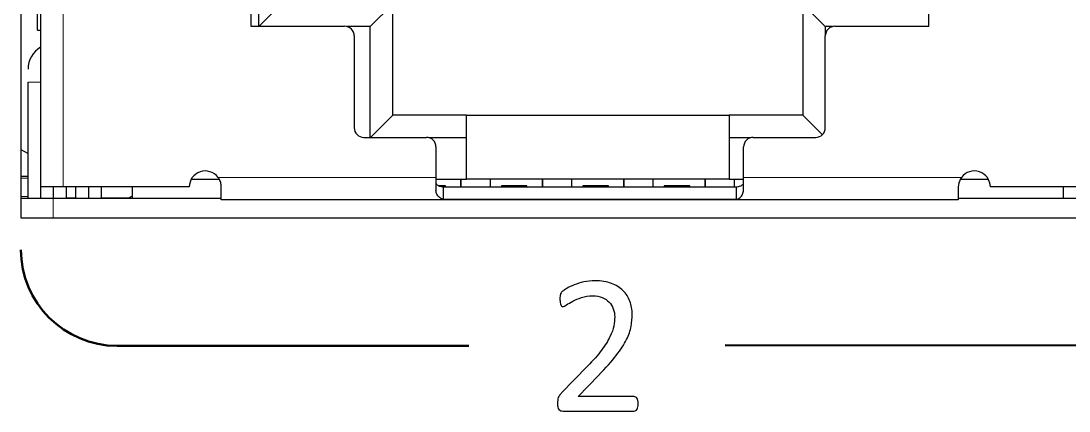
# Model space of a CAD drawing. Extents: x -260425 to 1294666, y -169889 to -2349.
# Drawn here: x 1000422 to 1000585.6, y -26643.7 to -26582.8 of the extents above; entities that cross this region are included whole.
import ezdxf

# ---------------------------------------------------------------- set-up
doc = ezdxf.new("R2010")
doc.units = 0
doc.header["$LTSCALE"] = 100
doc.layers.add('case', color=7, linetype='Continuous')
doc.layers.add('marking', color=7, linetype='Continuous')

# ---------------------------------------------------------------- blocks, each defined once
blk = doc.blocks.new('АТС')
at = {"layer": 'case', "lineweight": 25}
for points in [[(1965, -88.46), (1965, -88.46), (1965, -145.01), (1965, -145.01)], [(1967.6, -115.71), (1967.6, -115.71), (1967.6, -88.46), (1967.6, -88.46)], [(2000.85, -93.51), (2000.85, -93.51), (2000.85, -115.11), (2000.85, -115.11)], [(2002.1, -115.11), (2002.1, -115.11), (2002.1, -93.51), (2002.1, -93.51)], [(2106.65, -115.11), (2106.65, -115.11), (2106.65, -93.51), (2106.65, -93.51)], [(1968.1, -140.21), (1968.1, -140.21), (1968.1, -95.21), (1968.1, -95.21)], [(2002.15, -115.11), (2002.15, -115.11), (2005.6, -111.66), (2005.6, -111.66)], [(2019.5, -115.16), (2019.5, -115.16), (2023, -111.66), (2023, -111.66)], [(2023, -129.01), (2023, -129.01), (2023, -111.66), (2023, -111.66)], [(2090.5, -115.16), (2090.5, -115.16), (2087, -111.66), (2087, -111.66)], [(2087, -111.66), (2087, -111.66), (2087, -129.01), (2087, -129.01)], [(1967.6, -115.71), (1967.6, -115.71), (1968.1, -115.71), (1968.1, -115.71)], [(2000.85, -115.11), (2000.85, -115.11), (2015.5, -115.11), (2015.5, -115.11)], [(2019.5, -115.16), (2019.5, -115.16), (2015.88, -115.16), (2015.88, -115.16)], [(2019.5, -132.46), (2019.5, -132.46), (2019.5, -115.16), (2019.5, -115.16)], [(2090.5, -115.16), (2090.5, -115.16), (2090.5, -116.61), (2090.5, -116.61)], [(2091.62, -115.16), (2091.62, -115.16), (2090.5, -115.16), (2090.5, -115.16)], [(2092, -115.11), (2092, -115.11), (2106.65, -115.11), (2106.65, -115.11)], [(2017, -116.61), (2017, -116.61), (2017, -130.96), (2017, -130.96)], [(2090.5, -130.96), (2090.5, -130.96), (2090.5, -116.61), (2090.5, -116.61)], [(1968.06, -118.36), (1966.85, -119.09), (1966.1, -120.39), (1966.1, -121.81)], [(1966.1, -142.01), (1966.1, -142.01), (1966.1, -123.81), (1966.1, -123.81)], [(2019.55, -132.46), (2019.55, -132.46), (2023, -129.01), (2023, -129.01)], [(2034.5, -129.01), (2034.5, -129.01), (2023, -129.01), (2023, -129.01)], [(2034.5, -132.51), (2034.5, -132.51), (2034.5, -129.01), (2034.5, -129.01)], [(2034.5, -129.01), (2034.5, -129.01), (2075.5, -129.01), (2075.5, -129.01)], [(2075.5, -129.01), (2075.5, -129.01), (2075.5, -132.51), (2075.5, -132.51)], [(2087, -129.01), (2087, -129.01), (2075.5, -129.01), (2075.5, -129.01)], [(2090.03, -132.03), (2090.03, -132.03), (2087, -129.01), (2087, -129.01)], [(2018.5, -132.46), (2018.5, -132.46), (2028.25, -132.46), (2028.25, -132.46)], [(2034.5, -132.51), (2034.5, -132.51), (2028.63, -132.51), (2028.63, -132.51)], [(2029.75, -133.96), (2029.75, -133.96), (2029.75, -138.71), (2029.75, -138.71)], [(2034.5, -139.01), (2034.5, -139.01), (2034.5, -132.51), (2034.5, -132.51)], [(2075.5, -132.51), (2075.5, -132.51), (2075.5, -139.01), (2075.5, -139.01)], [(2078.87, -132.51), (2078.87, -132.51), (2075.5, -132.51), (2075.5, -132.51)], [(2077.75, -138.71), (2077.75, -138.71), (2077.75, -133.96), (2077.75, -133.96)], [(2079.25, -132.46), (2079.25, -132.46), (2089, -132.46), (2089, -132.46)], [(1965, -134.37), (1965, -134.37), (1966.1, -135), (1966.1, -135)], [(1965, -138.51), (1965, -138.51), (1966.1, -138.51), (1966.1, -138.51)], [(2029.75, -138.71), (2029.75, -138.71), (2029.75, -140.71), (2029.75, -140.71)], [(2077.75, -140.71), (2077.75, -140.71), (2077.75, -138.71), (2077.75, -138.71)], [(1971.6, -140.21), (1971.6, -140.21), (1968.1, -140.21), (1968.1, -140.21)], [(1968.1, -142.01), (1968.1, -142.01), (1968.1, -140.21), (1968.1, -140.21)], [(1970.1, -142.01), (1970.1, -142.01), (1970.1, -140.21), (1970.1, -140.21)], [(1991.25, -140.21), (1991.25, -140.21), (1971.6, -140.21), (1971.6, -140.21)], [(1972.1, -142.01), (1972.1, -142.01), (1972.1, -140.21), (1972.1, -140.21)], [(1973.55, -142.01), (1973.55, -142.01), (1973.55, -140.21), (1973.55, -140.21)], [(1975.55, -140.21), (1975.55, -140.21), (1975.55, -142.01), (1975.55, -142.01)], [(1977.55, -142.01), (1977.55, -142.01), (1977.55, -140.21), (1977.55, -140.21)], [(1982.35, -140.21), (1982.35, -140.21), (1982.35, -142.01), (1982.35, -142.01)], [(1991.56, -139.01), (1991.56, -139.01), (1995.92, -139.01), (1995.92, -139.01)], [(1996.25, -142.21), (1996.25, -142.21), (1996.25, -140.21), (1996.25, -140.21)], [(2029.75, -139.01), (2029.75, -139.01), (2034.5, -139.01), (2034.5, -139.01)], [(2031.25, -140.01), (2031.25, -140.01), (2030.22, -140.01), (2030.22, -140.01)], [(2030.92, -142.17), (2030.92, -142.17), (2030.92, -140.19), (2030.92, -140.19)], [(2030.92, -140.19), (2030.92, -140.19), (2076.58, -140.19), (2076.58, -140.19)], [(2031.25, -140.19), (2031.25, -140.19), (2031.25, -140.01), (2031.25, -140.01)], [(2033.6, -139.01), (2033.6, -139.01), (2033.6, -140.19), (2033.6, -140.19)], [(2033.65, -139.01), (2033.65, -139.01), (2033.65, -140.19), (2033.65, -140.19)], [(2075.5, -139.01), (2075.5, -139.01), (2034.5, -139.01), (2034.5, -139.01)], [(2038.25, -140.19), (2038.25, -140.19), (2038.25, -139.01), (2038.25, -139.01)], [(2039.95, -140.01), (2039.95, -140.01), (2039.95, -140.19), (2039.95, -140.19)], [(2043.95, -140.01), (2043.95, -140.01), (2039.95, -140.01), (2039.95, -140.01)], [(2043.95, -140.19), (2043.95, -140.19), (2043.95, -140.01), (2043.95, -140.01)], [(2046.3, -139.01), (2046.3, -139.01), (2046.3, -140.19), (2046.3, -140.19)], [(2046.35, -139.01), (2046.35, -139.01), (2046.35, -140.19), (2046.35, -140.19)], [(2050.95, -140.19), (2050.95, -140.19), (2050.95, -139.01), (2050.95, -139.01)], [(2052.65, -140.01), (2052.65, -140.01), (2052.65, -140.19), (2052.65, -140.19)], [(2056.65, -140.01), (2056.65, -140.01), (2052.65, -140.01), (2052.65, -140.01)], [(2056.65, -140.19), (2056.65, -140.19), (2056.65, -140.01), (2056.65, -140.01)], [(2059, -139.01), (2059, -139.01), (2059, -140.19), (2059, -140.19)], [(2059.05, -139.01), (2059.05, -139.01), (2059.05, -140.19), (2059.05, -140.19)], [(2063.65, -140.19), (2063.65, -140.19), (2063.65, -139.01), (2063.65, -139.01)], [(2069.35, -140.01), (2069.35, -140.01), (2065.35, -140.01), (2065.35, -140.01)], [(2065.35, -140.01), (2065.35, -140.01), (2065.35, -140.19), (2065.35, -140.19)], [(2069.35, -140.19), (2069.35, -140.19), (2069.35, -140.01), (2069.35, -140.01)], [(2071.7, -139.01), (2071.7, -139.01), (2071.7, -140.19), (2071.7, -140.19)], [(2071.75, -139.01), (2071.75, -139.01), (2071.75, -140.19), (2071.75, -140.19)], [(2075.5, -139.01), (2075.5, -139.01), (2077.75, -139.01), (2077.75, -139.01)], [(2076.35, -140.19), (2076.35, -140.19), (2076.35, -139.01), (2076.35, -139.01)], [(2076.58, -140.19), (2076.58, -140.19), (2076.58, -142.17), (2076.58, -142.17)], [(2111.25, -140.21), (2111.25, -140.21), (2111.25, -142.21), (2111.25, -142.21)], [(2111.59, -139.01), (2111.59, -139.01), (2115.94, -139.01), (2115.94, -139.01)], [(2135.9, -140.21), (2135.9, -140.21), (2116.25, -140.21), (2116.25, -140.21)], [(2127.65, -142.01), (2127.65, -142.01), (2127.65, -140.21), (2127.65, -140.21)], [(1970, -142.01), (1970, -142.01), (1965, -142.01), (1965, -142.01)], [(1996.25, -142.01), (1996.25, -142.01), (1970, -142.01), (1970, -142.01)], [(1972.1, -141.91), (1972.1, -141.91), (1973.55, -141.91), (1973.55, -141.91)], [(1977.55, -141.91), (1977.55, -141.91), (1981.89, -141.91), (1981.89, -141.91)], [(1982.35, -141.64), (1982.35, -141.64), (1981.89, -141.91), (1981.89, -141.91)], [(2111.25, -142.21), (2111.25, -142.21), (1996.25, -142.21), (1996.25, -142.21)], [(2076.58, -142.17), (2076.58, -142.17), (2030.92, -142.17), (2030.92, -142.17)], [(2179.75, -142.01), (2179.75, -142.01), (2111.25, -142.01), (2111.25, -142.01)], [(1965, -145.01), (1965, -145.01), (3427, -145.01), (3427, -145.01)]]:
    blk.add_open_spline(points, degree=3, dxfattribs=at)
at = {"layer": 'case', "lineweight": 18}
for points in [[(1971.6, -140.21), (1971.6, -140.21), (1971.6, -95.21), (1971.6, -95.21)], [(1966.1, -138.81), (1966.1, -138.81), (1965, -138.81), (1965, -138.81)], [(1995.75, -138.71), (1995.75, -138.71), (2029.75, -138.71), (2029.75, -138.71)], [(2077.75, -138.71), (2077.75, -138.71), (2111.75, -138.71), (2111.75, -138.71)], [(1965, -141.71), (1965, -141.71), (1966.1, -141.71), (1966.1, -141.71)], [(1970, -142.01), (1970, -142.01), (1970, -145.01), (1970, -145.01)]]:
    blk.add_open_spline(points, degree=3, dxfattribs=at)
at = {"layer": 'case', "lineweight": 25}
for points, knots in [([(2017, -116.61), (2017, -116.21), (2016.84, -115.83), (2016.56, -115.55), (2016.56, -115.55), (2016.28, -115.27), (2015.9, -115.11), (2015.5, -115.11)], [0, 0, 0, 0, 0.333333, 0.333333, 0.333333, 0.333333, 1, 1, 1, 1]), ([(2092, -115.11), (2091.6, -115.11), (2091.22, -115.27), (2090.94, -115.55), (2090.94, -115.55), (2090.66, -115.83), (2090.5, -116.21), (2090.5, -116.61)], [0, 0, 0, 0, 0.333333, 0.333333, 0.333333, 0.333333, 1, 1, 1, 1]), ([(2017, -130.96), (2017, -131.35), (2017.16, -131.74), (2017.44, -132.02), (2017.44, -132.02), (2017.72, -132.3), (2018.1, -132.46), (2018.5, -132.46)], [0, 0, 0, 0, 0.333333, 0.333333, 0.333333, 0.333333, 1, 1, 1, 1]), ([(2089, -132.46), (2089.4, -132.46), (2089.78, -132.3), (2090.06, -132.02), (2090.06, -132.02), (2090.34, -131.74), (2090.5, -131.35), (2090.5, -130.96)], [0, 0, 0, 0, 0.333333, 0.333333, 0.333333, 0.333333, 1, 1, 1, 1]), ([(2029.75, -133.96), (2029.75, -133.56), (2029.59, -133.18), (2029.31, -132.9), (2029.31, -132.9), (2029.03, -132.62), (2028.65, -132.46), (2028.25, -132.46)], [0, 0, 0, 0, 0.333333, 0.333333, 0.333333, 0.333333, 1, 1, 1, 1]), ([(2079.25, -132.46), (2078.85, -132.46), (2078.47, -132.62), (2078.19, -132.9), (2078.19, -132.9), (2077.91, -133.18), (2077.75, -133.56), (2077.75, -133.96)], [0, 0, 0, 0, 0.333333, 0.333333, 0.333333, 0.333333, 1, 1, 1, 1]), ([(1995.75, -138.71), (1995.1, -137.85), (1993.98, -137.5), (1992.96, -137.84), (1992.96, -137.84), (1991.94, -138.18), (1991.25, -139.13), (1991.25, -140.21)], [0, 0, 0, 0, 0.333333, 0.333333, 0.333333, 0.333333, 1, 1, 1, 1]), ([(1996.25, -140.21), (1996.23, -139.98), (1996.22, -139.76), (1996.16, -139.53), (1996.16, -139.53), (1996.1, -139.31), (1996, -139.08), (1995.87, -138.88), (1995.87, -138.88), (1995.83, -138.82), (1995.79, -138.76), (1995.75, -138.71)], [0, 0, 0, 0, 0.25, 0.25, 0.25, 0.25, 0.5, 0.5, 0.5, 0.5, 1, 1, 1, 1]), ([(2111.75, -138.71), (2111.62, -138.91), (2111.49, -139.12), (2111.41, -139.34), (2111.41, -139.34), (2111.32, -139.56), (2111.27, -139.79), (2111.26, -140.02), (2111.26, -140.02), (2111.25, -140.08), (2111.25, -140.14), (2111.25, -140.21)], [0, 0, 0, 0, 0.25, 0.25, 0.25, 0.25, 0.5, 0.5, 0.5, 0.5, 1, 1, 1, 1]), ([(2116.25, -140.21), (2116.25, -139.13), (2115.56, -138.18), (2114.54, -137.84), (2114.54, -137.84), (2113.52, -137.5), (2112.4, -137.85), (2111.75, -138.71)], [0, 0, 0, 0, 0.333333, 0.333333, 0.333333, 0.333333, 1, 1, 1, 1]), ([(2029.75, -139.56), (2029.76, -139.62), (2029.77, -139.67), (2029.8, -139.72), (2029.8, -139.72), (2029.83, -139.78), (2029.88, -139.83), (2029.93, -139.87), (2029.93, -139.87), (2030.07, -139.98), (2030.24, -140.05), (2030.41, -140.1), (2030.41, -140.1), (2030.58, -140.14), (2030.75, -140.17), (2030.92, -140.19)], [0, 0, 0, 0, 0.2, 0.2, 0.2, 0.2, 0.4, 0.4, 0.4, 0.4, 0.6, 0.6, 0.6, 0.6, 1, 1, 1, 1]), ([(2076.58, -140.19), (2076.83, -140.15), (2077.08, -140.12), (2077.31, -140.02), (2077.31, -140.02), (2077.39, -139.99), (2077.47, -139.95), (2077.54, -139.89), (2077.54, -139.89), (2077.61, -139.84), (2077.68, -139.78), (2077.71, -139.7), (2077.71, -139.7), (2077.73, -139.66), (2077.74, -139.61), (2077.75, -139.56)], [0, 0, 0, 0, 0.2, 0.2, 0.2, 0.2, 0.4, 0.4, 0.4, 0.4, 0.6, 0.6, 0.6, 0.6, 1, 1, 1, 1]), ([(2030.92, -142.17), (2030.71, -142.09), (2030.49, -142.01), (2030.29, -141.86), (2030.29, -141.86), (2030.13, -141.74), (2029.98, -141.57), (2029.9, -141.35), (2029.9, -141.35), (2029.82, -141.16), (2029.78, -140.94), (2029.75, -140.71)], [0, 0, 0, 0, 0.25, 0.25, 0.25, 0.25, 0.5, 0.5, 0.5, 0.5, 1, 1, 1, 1]), ([(2076.58, -142.17), (2076.79, -142.09), (2077.01, -142.01), (2077.21, -141.86), (2077.21, -141.86), (2077.37, -141.74), (2077.52, -141.57), (2077.6, -141.35), (2077.6, -141.35), (2077.68, -141.16), (2077.72, -140.93), (2077.75, -140.71)], [0, 0, 0, 0, 0.25, 0.25, 0.25, 0.25, 0.5, 0.5, 0.5, 0.5, 1, 1, 1, 1])]:
    blk.add_open_spline(points, degree=3, knots=knots, dxfattribs=at)
at = {"layer": 'case', "lineweight": 18}
blk.add_open_spline([(1968.1, -123.81), (1967.81, -123.81), (1967.52, -123.81), (1967.27, -123.81), (1967.27, -123.81), (1967.02, -123.81), (1966.81, -123.81), (1966.64, -123.81), (1966.64, -123.81), (1966.46, -123.81), (1966.32, -123.81), (1966.24, -123.81), (1966.24, -123.81), (1966.15, -123.81), (1966.13, -123.81), (1966.1, -123.81)], degree=3, knots=[0, 0, 0, 0, 0.2, 0.2, 0.2, 0.2, 0.4, 0.4, 0.4, 0.4, 0.6, 0.6, 0.6, 0.6, 1, 1, 1, 1], dxfattribs=at)
at = {"layer": 'marking', "lineweight": 50}
blk.add_open_spline([(2034.86, -165.03), (2034.86, -165.03), (1980, -165.03), (1980, -165.03), (1980, -165.03), (1971.75, -165.03), (1965, -158.28), (1965, -150.03)], degree=3, knots=[0, 0, 0, 0, 0.333333, 0.333333, 0.333333, 0.333333, 1, 1, 1, 1], dxfattribs=at)
at = {"layer": 'marking'}
blk.add_open_spline([(2061.29, -174.07), (2061.29, -174.25), (2061.28, -174.41), (2061.25, -174.56), (2061.25, -174.56), (2061.22, -174.71), (2061.19, -174.83), (2061.14, -174.92), (2061.14, -174.92), (2061.09, -175.02), (2061.03, -175.09), (2060.95, -175.14), (2060.95, -175.14), (2060.87, -175.19), (2060.79, -175.21), (2060.7, -175.21), (2060.7, -175.21), (2060.7, -175.21), (2049.6, -175.21), (2049.6, -175.21), (2049.6, -175.21), (2049.45, -175.21), (2049.33, -175.19), (2049.22, -175.16), (2049.22, -175.16), (2049.11, -175.12), (2049.02, -175.06), (2048.94, -174.98), (2048.94, -174.98), (2048.86, -174.9), (2048.8, -174.77), (2048.77, -174.62), (2048.77, -174.62), (2048.73, -174.47), (2048.71, -174.28), (2048.71, -174.05), (2048.71, -174.05), (2048.71, -173.84), (2048.72, -173.66), (2048.74, -173.51), (2048.74, -173.51), (2048.75, -173.36), (2048.79, -173.22), (2048.84, -173.1), (2048.84, -173.1), (2048.89, -172.98), (2048.96, -172.86), (2049.04, -172.74), (2049.04, -172.74), (2049.12, -172.63), (2049.23, -172.5), (2049.35, -172.37), (2049.35, -172.37), (2049.35, -172.37), (2053.36, -168.24), (2053.36, -168.24), (2053.36, -168.24), (2054.3, -167.29), (2055.04, -166.43), (2055.6, -165.68), (2055.6, -165.68), (2056.16, -164.93), (2056.59, -164.24), (2056.89, -163.61), (2056.89, -163.61), (2057.2, -163), (2057.4, -162.43), (2057.49, -161.93), (2057.49, -161.93), (2057.59, -161.42), (2057.64, -160.94), (2057.64, -160.5), (2057.64, -160.5), (2057.64, -160.05), (2057.56, -159.63), (2057.41, -159.23), (2057.41, -159.23), (2057.26, -158.84), (2057.05, -158.49), (2056.76, -158.19), (2056.76, -158.19), (2056.48, -157.88), (2056.13, -157.65), (2055.7, -157.47), (2055.7, -157.47), (2055.28, -157.3), (2054.78, -157.21), (2054.23, -157.21), (2054.23, -157.21), (2053.58, -157.21), (2052.99, -157.3), (2052.48, -157.47), (2052.48, -157.47), (2051.96, -157.65), (2051.51, -157.84), (2051.12, -158.05), (2051.12, -158.05), (2050.73, -158.25), (2050.4, -158.45), (2050.14, -158.62), (2050.14, -158.62), (2049.88, -158.8), (2049.69, -158.89), (2049.56, -158.89), (2049.56, -158.89), (2049.49, -158.89), (2049.42, -158.87), (2049.36, -158.83), (2049.36, -158.83), (2049.3, -158.78), (2049.25, -158.72), (2049.22, -158.62), (2049.22, -158.62), (2049.18, -158.53), (2049.15, -158.41), (2049.13, -158.25), (2049.13, -158.25), (2049.11, -158.1), (2049.09, -157.91), (2049.09, -157.69), (2049.09, -157.69), (2049.09, -157.54), (2049.1, -157.41), (2049.11, -157.29), (2049.11, -157.29), (2049.12, -157.18), (2049.14, -157.08), (2049.16, -156.99), (2049.16, -156.99), (2049.19, -156.92), (2049.22, -156.84), (2049.26, -156.76), (2049.26, -156.76), (2049.31, -156.69), (2049.39, -156.6), (2049.51, -156.49), (2049.51, -156.49), (2049.64, -156.39), (2049.85, -156.24), (2050.16, -156.05), (2050.16, -156.05), (2050.46, -155.86), (2050.85, -155.68), (2051.31, -155.5), (2051.31, -155.5), (2051.76, -155.32), (2052.27, -155.17), (2052.83, -155.04), (2052.83, -155.04), (2053.38, -154.92), (2053.96, -154.86), (2054.57, -154.86), (2054.57, -154.86), (2055.54, -154.86), (2056.39, -154.99), (2057.12, -155.27), (2057.12, -155.27), (2057.85, -155.54), (2058.45, -155.92), (2058.93, -156.39), (2058.93, -156.39), (2059.41, -156.87), (2059.77, -157.42), (2060.01, -158.05), (2060.01, -158.05), (2060.25, -158.68), (2060.36, -159.35), (2060.36, -160.06), (2060.36, -160.06), (2060.36, -160.7), (2060.31, -161.34), (2060.2, -161.98), (2060.2, -161.98), (2060.08, -162.61), (2059.84, -163.3), (2059.48, -164.04), (2059.48, -164.04), (2059.11, -164.78), (2058.58, -165.6), (2057.88, -166.51), (2057.88, -166.51), (2057.2, -167.41), (2056.28, -168.46), (2055.13, -169.64), (2055.13, -169.64), (2055.13, -169.64), (2051.95, -172.95), (2051.95, -172.95), (2051.95, -172.95), (2051.95, -172.95), (2060.68, -172.95), (2060.68, -172.95), (2060.68, -172.95), (2060.76, -172.95), (2060.84, -172.98), (2060.92, -173.02), (2060.92, -173.02), (2061, -173.07), (2061.07, -173.14), (2061.12, -173.23), (2061.12, -173.23), (2061.18, -173.32), (2061.22, -173.44), (2061.25, -173.58), (2061.25, -173.58), (2061.28, -173.72), (2061.29, -173.88), (2061.29, -174.07)], degree=3, knots=[0, 0, 0, 0, 0.018868, 0.018868, 0.018868, 0.018868, 0.037736, 0.037736, 0.037736, 0.037736, 0.056604, 0.056604, 0.056604, 0.056604, 0.075472, 0.075472, 0.075472, 0.075472, 0.09434, 0.09434, 0.09434, 0.09434, 0.113208, 0.113208, 0.113208, 0.113208, 0.132075, 0.132075, 0.132075, 0.132075, 0.150943, 0.150943, 0.150943, 0.150943, 0.169811, 0.169811, 0.169811, 0.169811, 0.188679, 0.188679, 0.188679, 0.188679, 0.207547, 0.207547, 0.207547, 0.207547, 0.226415, 0.226415, 0.226415, 0.226415, 0.245283, 0.245283, 0.245283, 0.245283, 0.264151, 0.264151, 0.264151, 0.264151, 0.283019, 0.283019, 0.283019, 0.283019, 0.301887, 0.301887, 0.301887, 0.301887, 0.320755, 0.320755, 0.320755, 0.320755, 0.339623, 0.339623, 0.339623, 0.339623, 0.358491, 0.358491, 0.358491, 0.358491, 0.377358, 0.377358, 0.377358, 0.377359, 0.396226, 0.396226, 0.396226, 0.396226, 0.415094, 0.415094, 0.415094, 0.415094, 0.433962, 0.433962, 0.433962, 0.433962, 0.45283, 0.45283, 0.45283, 0.45283, 0.471698, 0.471698, 0.471698, 0.471698, 0.490566, 0.490566, 0.490566, 0.490566, 0.509434, 0.509434, 0.509434, 0.509434, 0.528302, 0.528302, 0.528302, 0.528302, 0.54717, 0.54717, 0.54717, 0.54717, 0.566038, 0.566038, 0.566038, 0.566038, 0.584906, 0.584906, 0.584906, 0.584906, 0.603774, 0.603774, 0.603774, 0.603774, 0.622642, 0.622642, 0.622642, 0.622642, 0.641509, 0.641509, 0.641509, 0.641509, 0.660377, 0.660377, 0.660377, 0.660377, 0.679245, 0.679245, 0.679245, 0.679245, 0.698113, 0.698113, 0.698113, 0.698113, 0.716981, 0.716981, 0.716981, 0.716981, 0.735849, 0.735849, 0.735849, 0.735849, 0.754717, 0.754717, 0.754717, 0.754717, 0.773585, 0.773585, 0.773585, 0.773585, 0.792453, 0.792453, 0.792453, 0.792453, 0.811321, 0.811321, 0.811321, 0.811321, 0.830189, 0.830189, 0.830189, 0.830189, 0.849057, 0.849057, 0.849057, 0.849057, 0.867925, 0.867925, 0.867925, 0.867925, 0.886792, 0.886792, 0.886792, 0.886792, 0.90566, 0.90566, 0.90566, 0.90566, 0.924528, 0.924528, 0.924528, 0.924528, 0.943396, 0.943396, 0.943396, 0.943396, 0.962264, 0.962264, 0.962264, 0.962264, 1, 1, 1, 1], dxfattribs=at)
at = {"layer": 'marking', "lineweight": 50}
blk.add_open_spline([(2218.5, -165.03), (2218.5, -165.03), (2074.86, -164.92), (2074.86, -164.92)], degree=3, dxfattribs=at)

msp = doc.modelspace()

# ---------------------------------------------------------------- block references
msp.add_blockref('АТС', (998457.03, -26468.52))

doc.saveas('drawing.dxf')
